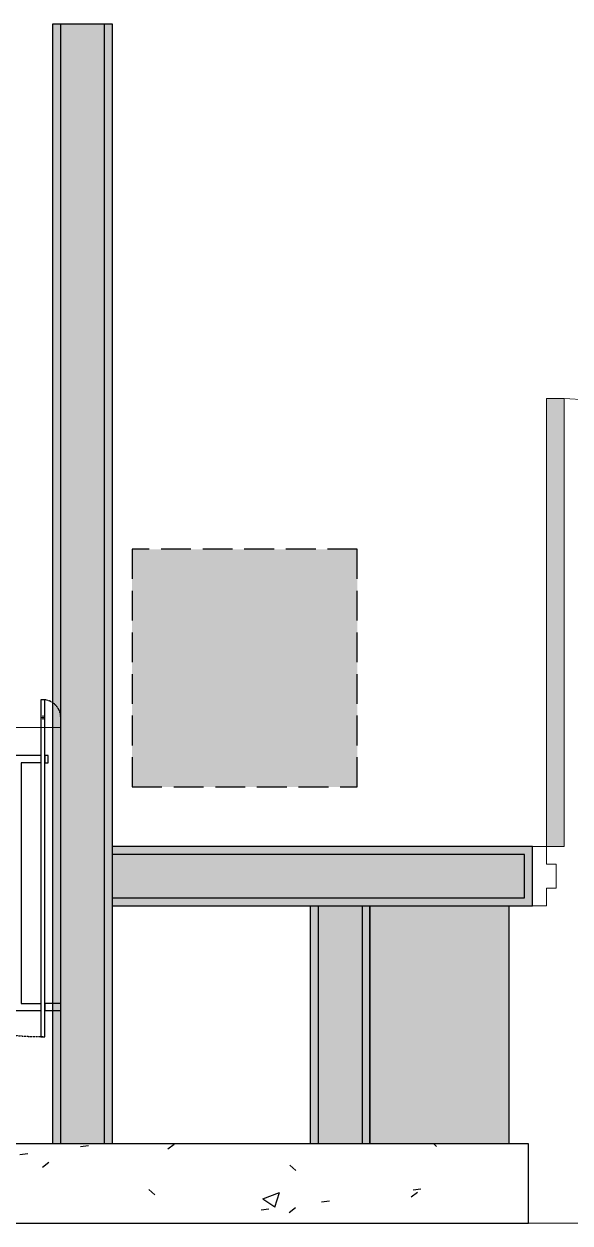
# Model space of a CAD drawing. Header units: millimetres. Extents: x 138979 to 257434, y 2210 to 57479.
# Drawn here: x 196593 to 197971, y 45464 to 48489 of the extents above; entities that cross this region are included whole.
import ezdxf

# ---------------------------------------------------------------- set-up
doc = ezdxf.new("R2010")
doc.units = ezdxf.units.MM
doc.linetypes.add('DASH', pattern=[0.35, 0.25, -0.1])
doc.linetypes.add('TYPE E1$0$TYPE D_662SQFT$0$DASHED2', pattern=[9.525, 6.35, -3.175])
for name, color, linetype, lineweight in [('DOOR', 8, 'Continuous', 9), ('DOOR-CUT', 6, 'Continuous', 9), ('FLOOR', 6, 'Continuous', 9), ('WALL-RETCUT-1', 1, 'Continuous', 25)]:
    doc.layers.add(name, color=color, linetype=linetype, lineweight=lineweight)
for name, color, linetype in [('GAR-FFE', 1, 'Continuous'), ('GAR-Sanitary Ware', 8, 'Continuous'), ('GAR-WALL', 3, 'Continuous'), ('TYPE E1$0$TYPE D_662SQFT$0$A-_DOOR----_E-', 32, 'Continuous')]:
    doc.layers.add(name, color=color, linetype=linetype)

# ---------------------------------------------------------------- blocks, each defined once
blk = doc.blocks.new('AM FDN Fire rated single leaf solid door _host control_ - FD _1200 X 2400 1HR_-5623473-L36-L44_ L47-L59 _HIGH STACK_ WIP')
at = {"layer": 'DOOR'}
blk.add_hatch(color=256, dxfattribs=at).paths.add_polyline_path([(565, -75), (520, -75), (520, -1205), (565, -1205)])
at = {"layer": 'DOOR-CUT'}
for p, q in [((-600, 75), (-565, 75)), ((-600, -75), (-600, 75)), ((-565, 75), (-565, 30)), ((565, 75), (600, 75)), ((565, 30), (565, 75)), ((600, 75), (600, -75)), ((-565, 30), (-540, 30)), ((-540, 30), (-540, -30)), ((540, 30), (565, 30)), ((540, -30), (540, 30)), ((-540, -30), (-565, -30)), ((-565, -30), (-565, -75)), ((565, -30), (540, -30)), ((565, -75), (565, -30)), ((-565, -75), (-600, -75)), ((520, -75), (565, -75)), ((520, -1205), (520, -75)), ((565, -75), (565, -1205)), ((600, -75), (565, -75)), ((565, -1205), (520, -1205))]:
    blk.add_line(p, q, dxfattribs=at)
blk.add_arc((564.9, -76), 1129.9, 179.9488, 267.7235, dxfattribs=at)
blk = doc.blocks.new('*U184')
at = {"layer": 'TYPE E1$0$TYPE D_662SQFT$0$A-_DOOR----_E-', "color": 9}
for p, q in [((0, 0), (0, -10)), ((850, 0), (850, -10))]:
    blk.add_line(p, q, dxfattribs=at)
at = {"layer": 'TYPE E1$0$TYPE D_662SQFT$0$A-_DOOR----_E-', "color": 8}
for p, q in [((50, -5), (40, -5)), ((45, -10), (45, 0))]:
    blk.add_line(p, q, dxfattribs=at)
at = {"layer": 'TYPE E1$0$TYPE D_662SQFT$0$A-_DOOR----_E-', "color": 4}
blk.add_lwpolyline([(50, -50), (50, 800), (40, 800), (40, -50), (50, -50)], dxfattribs=at)
at = {"layer": 'TYPE E1$0$TYPE D_662SQFT$0$A-_DOOR----_E-', "color": 8}
for points in [[(40, 734), (0, 734), (0, 716), (40, 716), (40, 734)], [(50, 91), (118, 91), (118, 734), (50, 734)], [(50, 109), (100, 109), (100, 716), (50, 716)], [(40, 109), (32, 109), (32, 91), (40, 91), (40, 109)]]:
    blk.add_lwpolyline(points, dxfattribs=at)
at = {"layer": 'TYPE E1$0$TYPE D_662SQFT$0$A-_DOOR----_E-', "color": 8, "linetype": 'TYPE E1$0$TYPE D_662SQFT$0$DASHED2', "ltscale": 0.1}
blk.add_arc((45, -5), 805, 0, 90, dxfattribs=at)
at = {"layer": 'TYPE E1$0$TYPE D_662SQFT$0$A-_DOOR----_E-', "color": 8, "linetype": 'TYPE E1$0$TYPE D_662SQFT$0$DASHED2', "ltscale": 0.05}
blk.add_arc((45, -5), 45, 180, 270, dxfattribs=at)
blk = doc.blocks.new('TYPE A')
h = blk.add_hatch(color=9)
h.dxf.hatch_style = 1
h.paths.add_polyline_path([(131473.4, 47157.3), (131323.4, 47157.3), (131323.4, 44332.3), (131473.4, 44332.3)])
h = blk.add_hatch(color=9)
h.dxf.hatch_style = 1
h.paths.add_polyline_path([(132513.4, 45062.3), (131473.4, 45062.3), (131473.4, 44952.3), (132513.4, 44952.3)], flags=17)
h.paths.add_polyline_path([(132533.4, 45082.3), (131473.4, 45082.3), (131473.4, 45062.3), (132513.4, 45062.3), (132513.4, 44952.3), (131473.4, 44952.3), (131473.4, 44932.3), (132533.4, 44932.3)])
h.paths.add_polyline_path([(132103.4, 44932.3), (131993.4, 44932.3), (131993.4, 44332.3), (132103.4, 44332.3)])
h.paths.add_polyline_path([(132123.4, 44932.3), (132103.4, 44932.3), (132103.4, 44332.3), (132123.4, 44332.3)])
h.paths.add_polyline_path([(131993.4, 44932.3), (131973.4, 44932.3), (131973.4, 44332.3), (131993.4, 44332.3)])
at = {"layer": 'GAR-WALL'}
h = blk.add_hatch(dxfattribs=at)
h.set_pattern_fill('FP_134', color=8, angle=140, style=0, pattern_type=2)
h.set_pattern_definition([(50, (123516.3, 44132.25), (437.242, -38.254), [45.72, -502.92]), (355, (123516.3, 44132.25), (-84.583, 458.537), [36.576, -402.336]), (100.451, (123552.75, 44129.07), (352.662, 420.28), [38.856, -427.416]), (46.184, (123516.3, 44254.17), (650.59, -100.903), [68.58, -754.38]), (96.636, (123570.5, 44245.77), (569.766, 593.826), [58.284, -641.124]), (351.184, (123516.3, 44254.2), (569.77, 593.82), [54.864, -603.504]), (21, (123577.27, 44223.7), (363.875, -245.437), [45.72, -502.92]), (326, (123577.27, 44223.7), (148.325, 442.052), [36.576, -402.336]), (71.451, (123607.6, 44203.24), (512.201, 196.611), [38.856, -427.416]), (37.5, (123516.31, 44132.25), (7.4128, 202.9318), [20.117, -377.342, -812.292]), (37.5, (123516.31, 44132.25), (7.4128, 202.9318), [-397.459, 20.117, -388.315, -403.86]), (37.5, (123516.31, 44132.25), (7.4128, 202.9318), [-805.891, 20.117, -383.743]), (7.5, (123516.31, 44132.25), (160.367, 240.433), [20.117, -754.99]), (7.5, (123516.31, 44132.25), (160.367, 240.433), [-20.117, -212.75, -542.239]), (7.5, (123516.31, 44132.25), (160.367, 240.433), [-232.867, 20.117, -522.122]), (7.5, (123516.31, 44132.25), (160.367, 240.433), [-252.984, -368.198, -153.924]), (7.5, (123516.31, 44132.25), (160.367, 240.433), [-621.182, 20.117, -133.807]), (7.5, (123516.31, 44132.25), (160.367, 240.433), [-641.299, -133.807]), (327.5, (123380.37, 44132.25), (325.4178, -13.749), [20.117, -132.283, -1106.424]), (327.5, (123380.37, 44132.25), (325.4178, -13.749), [-152.4, 20.117, -455.371, -630.936]), (327.5, (123380.37, 44132.25), (325.4178, -13.749), [-627.888, 20.117, -610.819]), (317.5, (123319.4, 44132.25), (355.51, 61.024), [20.117, -178.003, 20.117, -743.712]), (317.5, (123319.4, 44132.25), (355.51, 61.024), [-218.237, -295.656, 20.117, -427.939])])
h.paths.add_polyline_path([(132523.4, 44332.3), (129798.5, 44332.3), (129798.5, 44132.3), (132523.4, 44132.3)])
at = {"layer": 'FLOOR'}
blk.add_line((132523.4, 44132.3), (133823.4, 44132.3), dxfattribs=at)
blk.add_lwpolyline([(131343.3, 44332.3), (131343.3, 45382.5), (130098.4, 45382.5), (130098.4, 44332.3)], close=True, dxfattribs=at)
at = {"layer": 'WALL-RETCUT-1'}
for points in [[(131323.4, 44332.3), (131323.4, 47157.3), (131473.4, 47157.3), (131473.4, 44332.3)], [(131343.4, 44332.3), (131343.4, 47157.3), (131453.4, 47157.3), (131453.4, 44332.3)], [(132533.4, 45082.3), (131473.4, 45082.3), (131473.4, 44932.3), (132533.4, 44932.3)], [(132513.4, 45062.3), (131473.4, 45062.3), (131473.4, 44952.3), (132513.4, 44952.3)], [(131973.4, 44332.3), (131973.4, 44932.3), (132123.4, 44932.3), (132123.4, 44332.3)], [(131993.4, 44332.3), (131993.4, 44932.3), (132103.4, 44932.3), (132103.4, 44332.3)], [(129798.5, 44332.3), (129798.5, 44132.3), (132523.4, 44132.3), (132523.4, 44332.3)]]:
    blk.add_lwpolyline(points, close=True, dxfattribs=at)
at = {"layer": 'DOOR', "rotation": 180}
blk.add_blockref('AM FDN Fire rated single leaf solid door _host control_ - FD _1200 X 2400 1HR_-5623473-L36-L44_ L47-L59 _HIGH STACK_ WIP', (133133.4, 45007.3), dxfattribs=at)
at = {"layer": 'GAR-Sanitary Ware', "rotation": 180}
blk.add_blockref('*U184', (131343.4, 45402.4), dxfattribs=at)

msp = doc.modelspace()

# ---------------------------------------------------------------- hatches: boundary and pattern name
at = {"layer": 'GAR-FFE', "true_color": 0xffffff}
h = msp.add_hatch(color=7, dxfattribs=at)
h.dxf.hatch_style = 1
h.paths.add_polyline_path([(197434.2, 46564.4), (197434.2, 47164.4), (196866.2, 47164.4), (196866.2, 46564.4)])
h = msp.add_hatch(color=7, dxfattribs=at)
h.dxf.hatch_style = 1
h.paths.add_polyline_path([(197816.2, 46264.4), (197466.2, 46264.4), (197466.2, 45664.4), (197816.2, 45664.4)])

# ---------------------------------------------------------------- linework, layer by layer
at = {"layer": 'GAR-FFE', "linetype": 'DASH', "ltscale": 300}
msp.add_lwpolyline([(196866.2, 47164.4), (196866.2, 46564.4), (197434.2, 46564.4), (197434.2, 47164.4)], close=True, dxfattribs=at)
at = {"layer": 'GAR-FFE'}
msp.add_lwpolyline([(197466.2, 46264.4), (197816.2, 46264.4), (197816.2, 45664.4), (197466.2, 45664.4)], close=True, dxfattribs=at)
msp.add_lwpolyline([(197466.2, 46264.4), (197816.2, 46264.4), (197816.2, 45664.4), (197466.2, 45664.4)], close=True, dxfattribs=at)

# ---------------------------------------------------------------- block references
msp.add_blockref('TYPE A', (65342.7, 1332.1))

doc.saveas('drawing.dxf')
